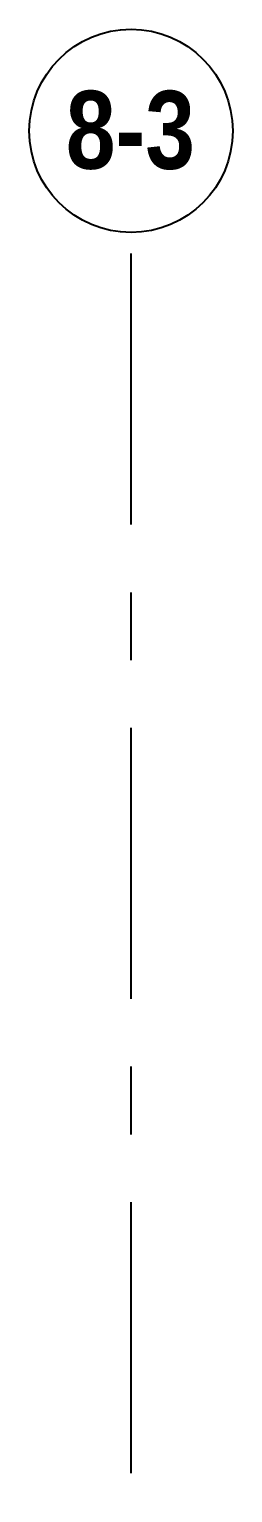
# Model space of a CAD drawing. Header units: millimetres. Extents: x -92759 to 184353, y -15225 to 86714.
# Drawn here: x 64851 to 65751, y 79513 to 85993 of the extents above; entities that cross this region are included whole.
import ezdxf

# ---------------------------------------------------------------- set-up
doc = ezdxf.new("R2010")
doc.units = ezdxf.units.MM
doc.linetypes.add('IDA - Grid Line', pattern=[2100, 1200, -300, 300, -300])
doc.layers.add('0-1', color=9, linetype='Continuous')
doc.layers.add('S-_ANOTGRID_E', color=8, linetype='Continuous')
doc.layers.add('S-_ANOTGRID_E-1', color=9, linetype='IDA - Grid Line', true_color=0x808080)
doc.styles.add('Arial Narrow_B', font='ARIALNB.TTF', dxfattribs={"height": 345})

# ---------------------------------------------------------------- blocks, each defined once
blk = doc.blocks.new('Grid - 3_0mm Dia-7015051-BLK8_RHH_2ND STOREY PLAN')
at = {"layer": 'S-_ANOTGRID_E'}
blk.add_circle((0, 0), 3, dxfattribs=at)
blk = doc.blocks.new('A$C3019c3af')
at = {"layer": 'S-_ANOTGRID_E-1'}
blk.add_line((-17400, -20341.4), (-17400, 52351.8), dxfattribs=at)
at = {"layer": 'S-_ANOTGRID_E', "xscale": 149.9999999999999, "yscale": 149.9999999999999, "zscale": 149.9999999999999}
blk.add_blockref('Grid - 3_0mm Dia-7015051-BLK8_RHH_2ND STOREY PLAN', (-17400, 52801.8), dxfattribs=at)
at = {"layer": 'S-_ANOTGRID_E', "insert": (-17688.2, 52979.1), "char_height": 345, "width": 685.443, "attachment_point": 1, "style": 'Arial Narrow_B'}
blk.add_mtext('8-3', dxfattribs=at)

msp = doc.modelspace()

# ---------------------------------------------------------------- block references
at = {"layer": '0-1'}
msp.add_blockref('A$C3019c3af', (82701.1, 32741.2), dxfattribs=at)

doc.saveas('drawing.dxf')
